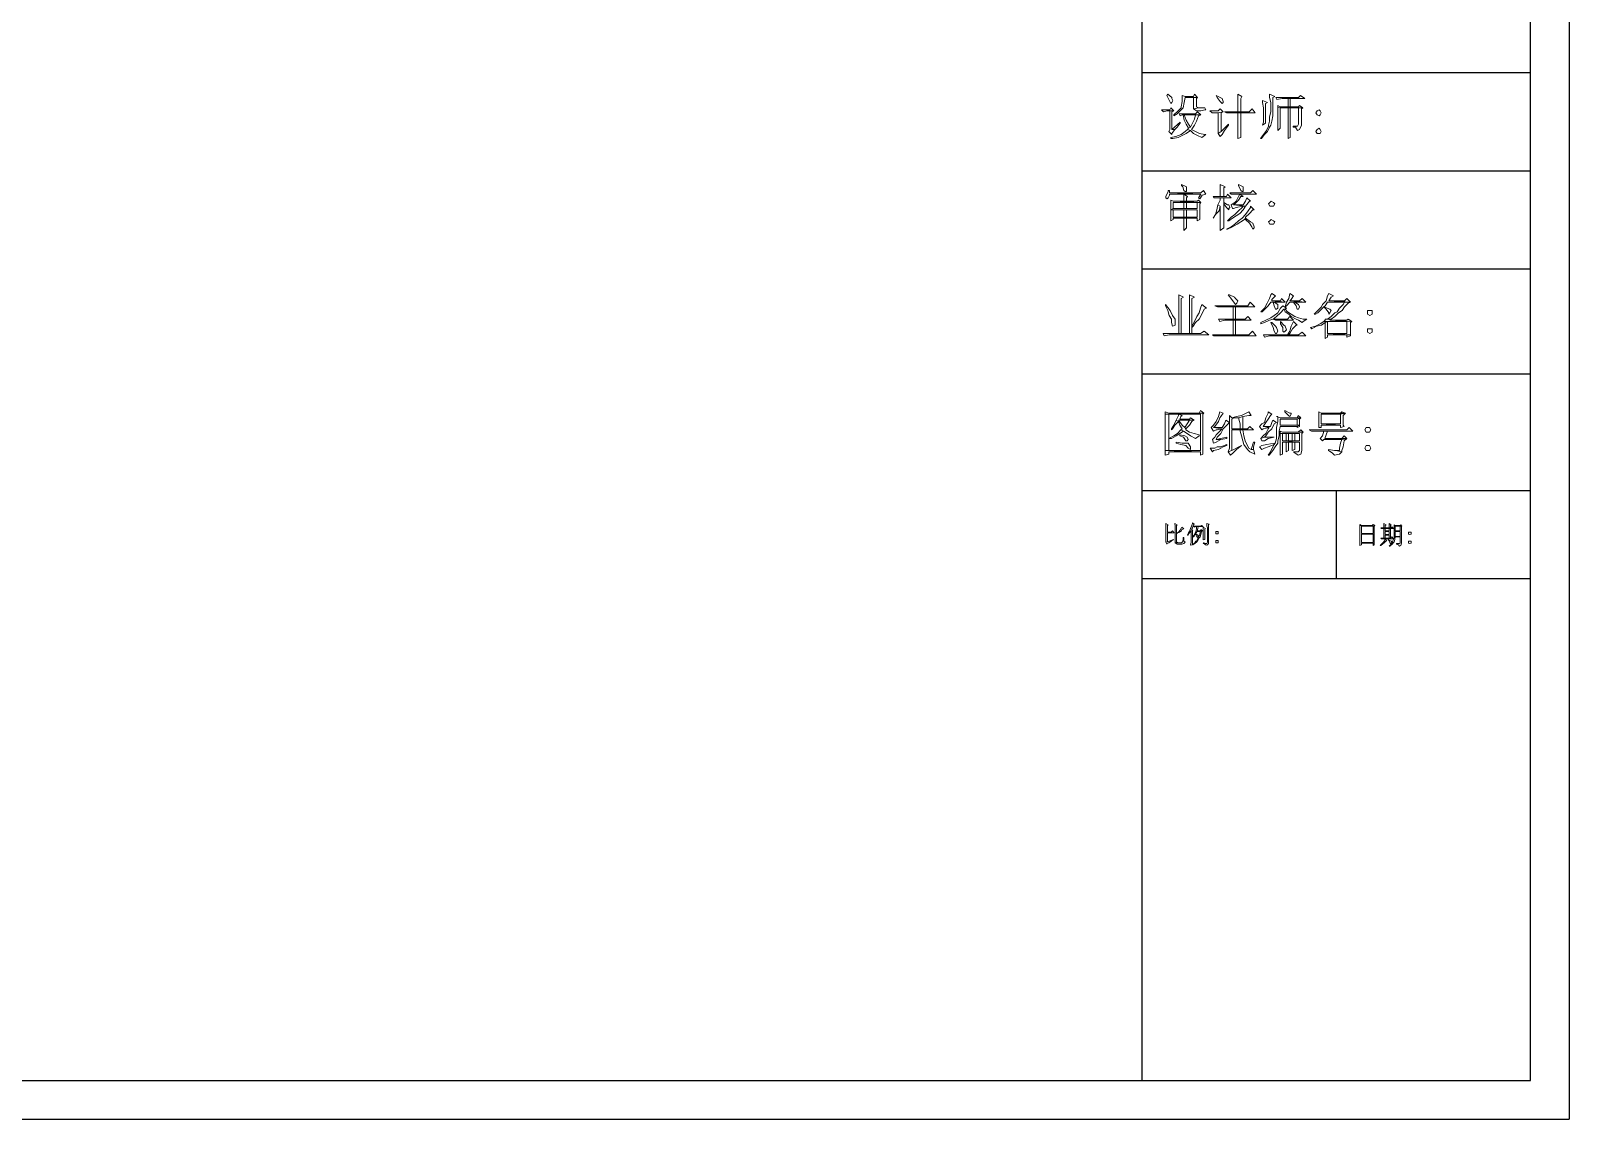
# Model space of a CAD drawing. Header units: inches. Extents: x 0 to 27300, y -27333 to -8027.
# Drawn here: x 13650 to 27300, y -27333 to -17680 of the extents above; entities that cross this region are included whole.
import ezdxf

# ---------------------------------------------------------------- set-up
doc = ezdxf.new("R2010")
doc.units = ezdxf.units.IN
doc.header["$MEASUREMENT"] = 0
doc.layers.get('0').update_dxf_attribs({"lineweight": 13})
doc.layers.add('图框', color=4, linetype='Continuous')

msp = doc.modelspace()

# ---------------------------------------------------------------- linework, layer by layer
at = {"color": 139, "lineweight": 0}
for points in [[(23738, -18243), (23729, -18253), (23738, -18271), (23756, -18307), (23765, -18326), (23775, -18317), (23784, -18298), (23775, -18280), (23775, -18271)], [(23866, -18253), (23866, -18253), (23866, -18298), (23866, -18307), (23857, -18353), (23857, -18362), (23829, -18390), (23793, -18426), (23793, -18435), (23820, -18417), (23848, -18390), (23875, -18362), (23875, -18362), (23884, -18317), (23893, -18271), (23966, -18271), (24003, -18271), (23893, -18262)], [(23975, -18243), (23966, -18262), (23893, -18262), (24003, -18271)], [(24003, -18271), (23966, -18271), (23966, -18362), (23966, -18371), (24012, -18362), (23994, -18353), (23994, -18280)], [(24167, -18253), (24167, -18253), (24176, -18271), (24204, -18307), (24222, -18326), (24231, -18317), (24231, -18307), (24222, -18280), (24204, -18271)], [(24359, -18243), (24359, -18253), (24359, -18289), (24359, -18335), (24359, -18399), (24387, -18399), (24387, -18280), (24396, -18262)], [(24642, -18243), (24642, -18243), (24642, -18271), (24651, -18317), (24651, -18371), (24651, -18399), (24642, -18444), (24642, -18481), (24633, -18518), (24633, -18527), (24615, -18563), (24588, -18600), (24560, -18636), (24560, -18636), (24569, -18636), (24597, -18600), (24624, -18572), (24642, -18536), (24651, -18518), (24661, -18481), (24670, -18435), (24670, -18408), (24670, -18371), (24670, -18326), (24670, -18271), (24688, -18262)], [(24916, -18253), (24898, -18271), (24697, -18271), (24706, -18289), (24752, -18280), (24807, -18280), (24825, -18280), (24953, -18280)], [(24825, -18280), (24807, -18280), (24807, -18353), (24734, -18353), (24825, -18353)], [(23765, -18362), (23756, -18381), (23683, -18381), (23701, -18399), (23729, -18390), (23756, -18390), (23793, -18390)], [(23793, -18390), (23756, -18390), (23756, -18554), (23747, -18572), (23775, -18600), (23775, -18591), (23802, -18554), (23775, -18554), (23775, -18399)], [(24003, -18399), (23985, -18417), (23838, -18417), (23848, -18435), (23866, -18426), (23875, -18426), (23884, -18426), (23985, -18426), (24030, -18426)], [(23884, -18426), (23875, -18426), (23875, -18426), (23884, -18472), (23902, -18508), (23921, -18545), (23939, -18536), (23921, -18508), (23902, -18472)], [(24030, -18426), (23985, -18426), (23975, -18463), (23957, -18499), (23939, -18536), (23921, -18545), (23912, -18554), (23939, -18563), (23966, -18591), (24003, -18609), (24039, -18627), (24039, -18627), (24076, -18600), (24076, -18600), (24067, -18600), (24021, -18591), (23985, -18572), (23948, -18554), (23957, -18545), (23975, -18518), (23994, -18481), (24012, -18435)], [(24049, -18362), (24012, -18362), (23966, -18371), (23994, -18390), (24021, -18390), (24030, -18390), (24067, -18381), (24076, -18381), (24067, -18362)], [(24204, -18371), (24186, -18390), (24112, -18390), (24131, -18408), (24158, -18408), (24186, -18408), (24231, -18399)], [(24231, -18399), (24186, -18408), (24186, -18554), (24186, -18591), (24213, -18572), (24213, -18408)], [(24487, -18371), (24460, -18399), (24387, -18399), (24359, -18399), (24240, -18399), (24259, -18408), (24295, -18408), (24359, -18408), (24387, -18408), (24514, -18408)], [(24387, -18408), (24359, -18408), (24359, -18554), (24359, -18591), (24359, -18636), (24387, -18627), (24387, -18609), (24387, -18563)], [(24578, -18298), (24578, -18317), (24588, -18362), (24588, -18417), (24588, -18444), (24588, -18490), (24578, -18518), (24606, -18499), (24606, -18326), (24624, -18317)], [(24715, -18344), (24715, -18362), (24825, -18353), (24734, -18353)], [(24907, -18344), (24898, -18353), (24825, -18353), (24715, -18362), (24715, -18399), (24715, -18454), (24715, -18481), (24715, -18527), (24715, -18563), (24734, -18545), (24734, -18362), (24807, -18362), (24825, -18362), (24898, -18362), (24935, -18362)], [(24825, -18362), (24807, -18362), (24807, -18563), (24807, -18591), (24807, -18636), (24825, -18627), (24825, -18618), (24825, -18581)], [(24935, -18362), (24898, -18362), (24898, -18508), (24889, -18527), (24852, -18536), (24871, -18536), (24889, -18563), (24907, -18554), (24925, -18518), (24925, -18371)], [(25081, -18381), (25063, -18390), (25053, -18408), (25063, -18426), (25081, -18435), (25090, -18426), (25099, -18408), (25090, -18390)], [(23912, -18554), (23893, -18572), (23857, -18600), (23811, -18618), (23765, -18627), (23765, -18636), (23784, -18636), (23829, -18627), (23866, -18609), (23902, -18591), (23939, -18563)], [(23848, -18490), (23775, -18554), (23802, -18554), (23820, -18536), (23848, -18499)], [(24277, -18508), (24213, -18572), (24186, -18591), (24204, -18618), (24222, -18600), (24240, -18563), (24277, -18518)], [(24852, -18527), (24852, -18536), (24889, -18527)], [(25081, -18545), (25063, -18554), (25053, -18572), (25063, -18591), (25081, -18591), (25090, -18591), (25099, -18572), (25090, -18554)], [(23753, -19096), (23743, -19096), (23743, -19106), (23721, -19149), (23721, -19160), (23732, -19171), (23743, -19160), (23753, -19139), (23753, -19128), (24032, -19128), (23753, -19117)], [(24054, -19096), (24032, -19117), (23753, -19117), (24032, -19128), (24011, -19160), (24022, -19171), (24043, -19139), (24075, -19128)], [(23861, -19042), (23861, -19053), (23871, -19063), (23882, -19096), (23893, -19106), (23904, -19106), (23904, -19085), (23904, -19063)], [(24204, -19042), (24204, -19063), (24204, -19106), (24204, -19149), (24236, -19149), (24236, -19074), (24247, -19063)], [(24494, -19096), (24472, -19117), (24290, -19117), (24301, -19128), (24311, -19128), (24376, -19128), (24376, -19128), (24526, -19128)], [(24365, -19042), (24365, -19042), (24365, -19053), (24387, -19096), (24397, -19106), (24408, -19106), (24408, -19085), (24408, -19074), (24408, -19063)], [(23764, -19181), (23764, -19181), (23764, -19224), (23764, -19267), (23786, -19257), (23786, -19203), (23882, -19203), (24032, -19203), (23786, -19192)], [(24032, -19203), (23882, -19203), (24000, -19203), (24000, -19257), (23904, -19257), (23882, -19257), (23786, -19257), (23764, -19267), (24000, -19267), (24000, -19332), (23904, -19332), (23882, -19342), (24000, -19342), (24000, -19364), (24022, -19353), (24022, -19342), (24022, -19321), (24022, -19278), (24022, -19214)], [(24011, -19181), (24000, -19192), (23904, -19192), (23882, -19192), (23786, -19192), (24032, -19203)], [(23882, -19128), (23882, -19149), (23882, -19192), (23904, -19192), (23904, -19160), (23914, -19149)], [(23882, -19203), (23882, -19257), (23904, -19257), (23904, -19203), (24000, -19203)], [(24268, -19128), (24258, -19149), (24236, -19149), (24204, -19149), (24140, -19149), (24150, -19160), (24172, -19160), (24204, -19160), (24236, -19160), (24301, -19160)], [(24183, -19224), (24172, -19267), (24161, -19310), (24140, -19342), (24140, -19342), (24140, -19342), (24161, -19310), (24193, -19278), (24204, -19235)], [(24236, -19160), (24204, -19160), (24204, -19181), (24183, -19224), (24204, -19235), (24204, -19278), (24204, -19321), (24204, -19364), (24204, -19407), (24204, -19450), (24236, -19428), (24236, -19385), (24236, -19353), (24236, -19214), (24236, -19203)], [(24236, -19203), (24236, -19214), (24236, -19214), (24258, -19246), (24279, -19267), (24279, -19257), (24290, -19246), (24279, -19224), (24268, -19224)], [(24472, -19235), (24472, -19246), (24451, -19278), (24429, -19310), (24397, -19342), (24365, -19364), (24333, -19396), (24301, -19418), (24258, -19439), (24258, -19439), (24268, -19439), (24311, -19418), (24354, -19396), (24387, -19375), (24419, -19353), (24429, -19342), (24429, -19332), (24462, -19300), (24494, -19267), (24505, -19267)], [(24429, -19235), (24408, -19235), (24397, -19246), (24365, -19278), (24333, -19310), (24301, -19332), (24268, -19364), (24279, -19364), (24311, -19342), (24344, -19321), (24376, -19300), (24408, -19267)], [(24376, -19128), (24376, -19128), (24365, -19149), (24344, -19192), (24333, -19203), (24301, -19224), (24311, -19257), (24322, -19257), (24344, -19246), (24408, -19235), (24429, -19235), (24322, -19224), (24333, -19214), (24365, -19181), (24387, -19149), (24408, -19149)], [(24440, -19160), (24429, -19192), (24408, -19224), (24322, -19224), (24429, -19235), (24462, -19192), (24472, -19192)], [(24655, -19192), (24644, -19203), (24633, -19214), (24644, -19235), (24655, -19235), (24676, -19235), (24687, -19214), (24676, -19203)], [(23764, -19267), (23764, -19278), (23764, -19321), (23764, -19364), (23786, -19353), (23786, -19342), (23882, -19342), (23904, -19332), (23786, -19332), (23786, -19267), (23882, -19267), (23904, -19267), (24000, -19267)], [(23904, -19267), (23882, -19267), (23882, -19332), (23786, -19332), (23904, -19332)], [(23882, -19342), (23882, -19364), (23882, -19407), (23882, -19450), (23904, -19428), (23904, -19428), (23904, -19396), (23904, -19342), (24000, -19342)], [(24429, -19342), (24419, -19353), (24429, -19353), (24462, -19385), (24483, -19418), (24494, -19439), (24505, -19428), (24505, -19418), (24494, -19385), (24494, -19385), (24472, -19375)], [(24655, -19353), (24644, -19364), (24633, -19375), (24644, -19396), (24655, -19396), (24676, -19396), (24687, -19375), (24676, -19364)], [(23932, -20021), (23932, -20043), (23932, -20086), (23932, -20365), (23857, -20365), (23835, -20365), (23953, -20365), (23953, -20311), (23953, -20300), (23953, -20054), (23975, -20043)], [(23835, -20021), (23835, -20043), (23835, -20086), (23835, -20365), (23857, -20365), (23857, -20054), (23878, -20043)], [(24286, -20021), (24275, -20021), (24307, -20064), (24329, -20097), (24340, -20107), (24350, -20097), (24361, -20075), (24340, -20054), (24329, -20043)], [(24661, -20011), (24651, -20021), (24640, -20054), (24619, -20097), (24619, -20097), (24597, -20139), (24565, -20172), (24576, -20172), (24586, -20161), (24619, -20129), (24629, -20118), (24651, -20086), (24672, -20086), (24683, -20086), (24780, -20086), (24661, -20075), (24661, -20064), (24694, -20032)], [(24747, -20054), (24737, -20075), (24661, -20075), (24780, -20086)], [(24822, -20011), (24812, -20054), (24790, -20086), (24780, -20129), (24780, -20129), (24790, -20118), (24822, -20086), (24855, -20086), (24865, -20086), (24962, -20086), (24822, -20075), (24833, -20064), (24855, -20032)], [(24930, -20054), (24908, -20075), (24822, -20075), (24962, -20086)], [(25166, -20011), (25155, -20032), (25144, -20075), (25112, -20107), (25101, -20129), (25069, -20161), (25037, -20193), (25048, -20193), (25069, -20182), (25101, -20150), (25123, -20129), (25123, -20129), (25134, -20118), (25155, -20086), (25305, -20086), (25359, -20086), (25166, -20075), (25187, -20043), (25209, -20032)], [(25327, -20054), (25305, -20075), (25166, -20075), (25359, -20086)], [(23717, -20107), (23717, -20118), (23739, -20161), (23749, -20204), (23771, -20236), (23771, -20268), (23781, -20300), (23803, -20290), (23803, -20247), (23803, -20236), (23781, -20204), (23760, -20161)], [(24039, -20107), (24028, -20139), (24018, -20182), (23996, -20215), (23975, -20257), (23953, -20300), (23953, -20311), (23964, -20300), (23985, -20268), (24018, -20236), (24039, -20193), (24061, -20150), (24082, -20139)], [(24468, -20086), (24447, -20118), (24157, -20118), (24179, -20129), (24211, -20129), (24318, -20129), (24340, -20129), (24511, -20129)], [(24340, -20129), (24318, -20129), (24318, -20236), (24340, -20236)], [(24758, -20118), (24737, -20139), (24715, -20182), (24683, -20204), (24683, -20204), (24651, -20225), (24608, -20247), (24565, -20268), (24565, -20279), (24597, -20268), (24640, -20247), (24672, -20236), (24704, -20215), (24737, -20182), (24769, -20150), (24780, -20150), (24790, -20139)], [(24683, -20086), (24672, -20086), (24683, -20118), (24694, -20150), (24704, -20150), (24715, -20139), (24715, -20129), (24715, -20107)], [(24780, -20150), (24769, -20150), (24780, -20172), (24812, -20193), (24833, -20215), (24876, -20236), (24898, -20247), (24930, -20268), (24940, -20257), (24973, -20236), (24973, -20236), (24940, -20236), (24898, -20225), (24865, -20215), (24833, -20193), (24801, -20172)], [(24865, -20086), (24855, -20086), (24876, -20118), (24887, -20150), (24887, -20150), (24898, -20150), (24908, -20129), (24898, -20107)], [(25123, -20129), (25123, -20129), (25144, -20150), (25166, -20182), (25166, -20193), (25177, -20182), (25187, -20161), (25177, -20150)], [(25359, -20086), (25305, -20086), (25295, -20107), (25262, -20139), (25241, -20172), (25219, -20182), (25187, -20215), (25155, -20236), (25187, -20236), (25219, -20215), (25252, -20182), (25284, -20161), (25305, -20129), (25338, -20097)], [(25531, -20161), (25509, -20161), (25509, -20182), (25509, -20193), (25531, -20204), (25552, -20193), (25552, -20182), (25552, -20161)], [(24447, -20215), (24425, -20236), (24340, -20236), (24318, -20236), (24189, -20236), (24200, -20257), (24243, -20247), (24318, -20247), (24340, -20247), (24479, -20247)], [(24340, -20247), (24318, -20247), (24318, -20376), (24340, -20376)], [(24661, -20268), (24651, -20268), (24672, -20311), (24683, -20343), (24694, -20365), (24704, -20365), (24715, -20343), (24704, -20311), (24694, -20300)], [(24822, -20215), (24801, -20236), (24672, -20236), (24694, -20247), (24726, -20247), (24855, -20247)], [(24737, -20257), (24737, -20257), (24737, -20279), (24758, -20311), (24758, -20343), (24769, -20354), (24769, -20354), (24780, -20343), (24790, -20333), (24780, -20300), (24769, -20290)], [(24855, -20257), (24833, -20300), (24822, -20343), (24801, -20376), (24812, -20376), (24822, -20365), (24844, -20322), (24876, -20290), (24887, -20290)], [(25123, -20257), (25091, -20279), (25048, -20300), (25005, -20311), (25016, -20322), (25016, -20322), (25059, -20300), (25101, -20290), (25134, -20268), (25155, -20257), (25327, -20257)], [(25134, -20236), (25134, -20247), (25123, -20257), (25327, -20257), (25327, -20365), (25155, -20365), (25359, -20376), (25359, -20333), (25359, -20268), (25370, -20257), (25177, -20247), (25187, -20236), (25155, -20236)], [(25155, -20257), (25134, -20268), (25134, -20322), (25134, -20354), (25134, -20408), (25155, -20397), (25155, -20376), (25327, -20376), (25359, -20376), (25155, -20365)], [(25338, -20236), (25327, -20247), (25177, -20247), (25370, -20257)], [(25531, -20322), (25509, -20322), (25509, -20343), (25509, -20354), (25531, -20365), (25552, -20354), (25552, -20343), (25552, -20322)], [(24061, -20343), (24028, -20365), (23953, -20365), (23835, -20365), (23696, -20365), (23706, -20386), (23749, -20376), (24103, -20376)], [(24490, -20343), (24458, -20376), (24340, -20376), (24318, -20376), (24136, -20376), (24146, -20386), (24189, -20386), (24522, -20386)], [(24930, -20354), (24898, -20376), (24812, -20376), (24801, -20376), (24586, -20376), (24597, -20397), (24597, -20397), (24640, -20386), (24962, -20386)], [(25359, -20376), (25327, -20376), (25327, -20397), (25359, -20386)], [(23716, -21059), (23716, -21080), (24027, -21080), (24027, -21402), (23748, -21402), (23716, -21402), (24027, -21413), (24027, -21445), (24049, -21434), (24049, -21413), (24049, -21370), (24049, -21080), (24059, -21070), (23748, -21070)], [(23716, -21080), (23716, -21123), (23716, -21381), (23716, -21402), (23748, -21402), (23748, -21295), (23770, -21295), (23748, -21295), (23748, -21080), (23834, -21080), (23834, -21080), (24027, -21080)], [(24027, -21048), (24016, -21070), (23748, -21070), (24059, -21070)], [(23812, -21134), (23791, -21177), (23770, -21209), (23770, -21220), (23780, -21209), (23802, -21177), (23834, -21145)], [(23834, -21080), (23834, -21080), (23834, -21091), (23812, -21134), (23812, -21134), (23834, -21145), (23845, -21177), (23866, -21209), (23855, -21220), (23877, -21231), (23909, -21252), (23941, -21273), (23984, -21295), (23984, -21295), (24016, -21273), (24016, -21263), (24016, -21263), (23973, -21252), (23930, -21241), (23898, -21220), (23898, -21209), (23888, -21198), (23866, -21177), (23834, -21134), (23930, -21134), (23973, -21134), (23845, -21123), (23855, -21102), (23866, -21091)], [(23941, -21113), (23930, -21123), (23845, -21123), (23973, -21134)], [(23973, -21134), (23930, -21134), (23909, -21166), (23888, -21198), (23898, -21209), (23930, -21177), (23952, -21145)], [(24199, -21059), (24199, -21059), (24188, -21102), (24167, -21145), (24145, -21177), (24124, -21198), (24145, -21231), (24167, -21220), (24177, -21220), (24220, -21209), (24145, -21198), (24156, -21188), (24188, -21145), (24199, -21113), (24209, -21102), (24231, -21070)], [(24252, -21134), (24242, -21166), (24220, -21198), (24145, -21198), (24220, -21209), (24199, -21231), (24167, -21263), (24156, -21284), (24134, -21306), (24145, -21338), (24167, -21327), (24209, -21306), (24167, -21306), (24177, -21284), (24209, -21252), (24231, -21209), (24263, -21177), (24285, -21155)], [(24285, -21091), (24285, -21134), (24285, -21381), (24274, -21413), (24306, -21402), (24306, -21220), (24381, -21220), (24403, -21220), (24499, -21220), (24306, -21209), (24306, -21123), (24328, -21113), (24306, -21113)], [(24456, -21059), (24435, -21070), (24392, -21091), (24392, -21091), (24349, -21102), (24306, -21113), (24328, -21113), (24370, -21113), (24403, -21102), (24403, -21102), (24456, -21091), (24478, -21091)], [(24403, -21102), (24370, -21113), (24370, -21123), (24381, -21166), (24381, -21209), (24403, -21209), (24403, -21188), (24403, -21145)], [(24628, -21059), (24628, -21070), (24607, -21113), (24596, -21155), (24574, -21166), (24553, -21188), (24574, -21220), (24585, -21209), (24639, -21198), (24585, -21188), (24607, -21155), (24628, -21123), (24649, -21091), (24660, -21080)], [(24671, -21134), (24660, -21155), (24649, -21188), (24585, -21188), (24639, -21198), (24628, -21209), (24607, -21252), (24585, -21273), (24564, -21295), (24596, -21284), (24607, -21273), (24628, -21241), (24660, -21209), (24682, -21166), (24703, -21155)], [(24703, -21102), (24714, -21102), (24714, -21145), (24703, -21198), (24703, -21209), (24703, -21252), (24703, -21295), (24692, -21338), (24682, -21349), (24682, -21349), (24671, -21370), (24649, -21413), (24628, -21445), (24628, -21445), (24639, -21445), (24671, -21402), (24692, -21370), (24714, -21338), (24714, -21316), (24725, -21273), (24725, -21231), (24735, -21188), (24886, -21188), (24907, -21177), (24735, -21177), (24735, -21123), (24886, -21123), (24918, -21113), (24735, -21113)], [(24896, -21091), (24886, -21113), (24735, -21113), (24918, -21113)], [(24918, -21113), (24886, -21123), (24886, -21177), (24735, -21177), (24907, -21177), (24907, -21123)], [(24778, -21048), (24778, -21048), (24778, -21059), (24810, -21091), (24821, -21102), (24821, -21102), (24832, -21080), (24832, -21070), (24821, -21070)], [(25079, -21059), (25079, -21080), (25079, -21134), (25079, -21166), (25079, -21198), (25100, -21198), (25100, -21177), (25272, -21177), (25100, -21166), (25100, -21080), (25272, -21080), (25315, -21070), (25100, -21070)], [(25283, -21059), (25272, -21070), (25100, -21070), (25315, -21070)], [(25315, -21070), (25272, -21080), (25272, -21166), (25100, -21166), (25272, -21177), (25272, -21198), (25304, -21188), (25293, -21177), (25293, -21145), (25293, -21091)], [(23855, -21220), (23823, -21252), (23791, -21273), (23748, -21295), (23770, -21295), (23812, -21273), (23845, -21252), (23877, -21231)], [(23845, -21263), (23845, -21273), (23877, -21284), (23898, -21316), (23909, -21316), (23920, -21306), (23909, -21284), (23888, -21273)], [(24263, -21284), (24167, -21306), (24209, -21306), (24263, -21295)], [(24467, -21188), (24446, -21209), (24403, -21209), (24381, -21209), (24306, -21209), (24499, -21220)], [(24403, -21220), (24381, -21220), (24381, -21231), (24392, -21273), (24403, -21316), (24413, -21349), (24413, -21349), (24446, -21392), (24467, -21413), (24510, -21434), (24510, -21434), (24499, -21392), (24478, -21392), (24456, -21381), (24435, -21338), (24424, -21316), (24413, -21273)], [(24682, -21284), (24596, -21284), (24564, -21295), (24574, -21316), (24596, -21316), (24628, -21295), (24682, -21284)], [(24735, -21231), (24735, -21252), (24789, -21252), (24843, -21252), (24907, -21252), (24907, -21316), (24864, -21316), (24789, -21327), (24907, -21327), (24907, -21402), (24896, -21413), (24896, -21413), (24853, -21413), (24864, -21424), (24896, -21445), (24918, -21434), (24928, -21402), (24928, -21252), (24939, -21241), (24757, -21241)], [(24735, -21252), (24735, -21359), (24735, -21402), (24735, -21445), (24757, -21434), (24757, -21327), (24789, -21327), (24864, -21316), (24810, -21316), (24757, -21316), (24757, -21252), (24789, -21252)], [(24918, -21220), (24896, -21241), (24757, -21241), (24939, -21241)], [(24789, -21252), (24789, -21316), (24757, -21316), (24810, -21316), (24810, -21252), (24843, -21252)], [(24843, -21252), (24843, -21316), (24810, -21316), (24864, -21316), (24864, -21252), (24907, -21252)], [(24907, -21177), (24886, -21188), (24886, -21198), (24907, -21188)], [(25347, -21198), (25326, -21220), (24993, -21220), (25014, -21231), (25025, -21231), (25122, -21231), (25154, -21231), (25379, -21231)], [(25154, -21231), (25122, -21231), (25111, -21273), (25089, -21295), (25111, -21316), (25122, -21306), (25283, -21306), (25326, -21295), (25132, -21295)], [(25304, -21273), (25283, -21295), (25132, -21295), (25326, -21295)], [(25508, -21198), (25497, -21198), (25487, -21220), (25497, -21241), (25508, -21241), (25529, -21241), (25540, -21220), (25529, -21198)], [(23716, -21402), (23716, -21445), (23748, -21434), (23748, -21413), (24027, -21413)], [(23812, -21327), (23812, -21338), (23855, -21349), (23898, -21359), (23920, -21381), (23941, -21392), (23941, -21370), (23920, -21338), (23909, -21338), (23866, -21338)], [(24263, -21349), (24263, -21349), (24209, -21370), (24177, -21370), (24156, -21381), (24113, -21381), (24134, -21413), (24145, -21402), (24188, -21392), (24231, -21370), (24263, -21359)], [(24392, -21359), (24306, -21402), (24274, -21413), (24295, -21445), (24317, -21424), (24349, -21392), (24392, -21359)], [(24499, -21327), (24478, -21392), (24499, -21392), (24499, -21370), (24510, -21327)], [(24682, -21338), (24682, -21338), (24617, -21349), (24574, -21359), (24553, -21370), (24574, -21392), (24596, -21381), (24628, -21370), (24682, -21349), (24682, -21349)], [(24789, -21327), (24789, -21413), (24810, -21402), (24810, -21327), (24843, -21327), (24864, -21327), (24907, -21327)], [(24864, -21327), (24843, -21327), (24843, -21402), (24864, -21392)], [(24853, -21413), (24853, -21413), (24896, -21413)], [(25165, -21392), (25165, -21402), (25197, -21424), (25218, -21445), (25261, -21434), (25283, -21413), (25229, -21402), (25218, -21402)], [(25326, -21295), (25283, -21306), (25272, -21338), (25261, -21381), (25261, -21402), (25229, -21402), (25283, -21413), (25283, -21402), (25293, -21370), (25304, -21316)], [(25508, -21359), (25497, -21359), (25487, -21381), (25497, -21402), (25508, -21402), (25529, -21402), (25540, -21381), (25529, -21359)], [(23720, -22050), (23720, -22061), (23720, -22082), (23720, -22109), (23720, -22206), (23720, -22216), (23736, -22211), (23736, -22131), (23795, -22131), (23736, -22125), (23736, -22066), (23741, -22061)], [(23800, -22050), (23800, -22050), (23805, -22072), (23805, -22093), (23805, -22216), (23805, -22222), (23827, -22222), (23816, -22211), (23816, -22141), (23816, -22136), (23816, -22066), (23821, -22061)], [(23864, -22082), (23859, -22088), (23848, -22109), (23848, -22109), (23832, -22125), (23816, -22136), (23816, -22141), (23821, -22136), (23843, -22125), (23859, -22114), (23864, -22104), (23881, -22098)], [(23956, -22045), (23956, -22050), (23950, -22072), (23940, -22093), (23940, -22093), (23934, -22114), (23923, -22131), (23913, -22152), (23918, -22152), (23918, -22152), (23929, -22136), (23945, -22114), (23956, -22114), (23961, -22109), (23950, -22104), (23950, -22104), (23956, -22088), (23966, -22061), (23972, -22055)], [(24009, -22077), (23993, -22077), (23993, -22077), (23993, -22098), (23988, -22120), (23982, -22131), (23972, -22152), (23961, -22168), (23966, -22168), (23972, -22163), (23982, -22141), (23988, -22141), (23988, -22136), (23999, -22120), (24025, -22120), (24047, -22114), (23999, -22114), (24004, -22093)], [(24036, -22066), (24025, -22072), (23966, -22072), (23977, -22082), (23982, -22077), (23993, -22077), (24009, -22077), (24052, -22077)], [(24031, -22104), (24025, -22114), (23999, -22114), (24047, -22114)], [(24084, -22050), (24084, -22072), (24090, -22088), (24090, -22216), (24084, -22227), (24079, -22227), (24052, -22227), (24068, -22232), (24079, -22243), (24090, -22238), (24100, -22227), (24100, -22061), (24106, -22055)], [(24052, -22082), (24052, -22088), (24052, -22109), (24052, -22157), (24052, -22168), (24052, -22195), (24068, -22190), (24068, -22173), (24068, -22157), (24068, -22098), (24074, -22093)], [(25559, -22057), (25553, -22067), (25457, -22067), (25441, -22067), (25441, -22089), (25441, -22110), (25441, -22132), (25441, -22153), (25441, -22159), (25441, -22180), (25441, -22202), (25441, -22223), (25441, -22245), (25457, -22239), (25457, -22223), (25559, -22223), (25457, -22218), (25457, -22143), (25559, -22143), (25457, -22137), (25457, -22073), (25559, -22073), (25575, -22067)], [(25441, -22057), (25441, -22067), (25457, -22067)], [(25575, -22067), (25559, -22073), (25559, -22137), (25457, -22137), (25559, -22143), (25559, -22218), (25457, -22218), (25559, -22223), (25559, -22245), (25569, -22239), (25569, -22234), (25569, -22212), (25569, -22191), (25569, -22073)], [(25725, -22078), (25720, -22089), (25714, -22089), (25655, -22089), (25628, -22089), (25634, -22094), (25650, -22094), (25655, -22094), (25714, -22094), (25741, -22094)], [(25703, -22051), (25703, -22067), (25703, -22089), (25666, -22089), (25655, -22089), (25714, -22089), (25714, -22067), (25720, -22062)], [(25655, -22051), (25655, -22067), (25655, -22089), (25666, -22089), (25666, -22067), (25677, -22062)], [(25655, -22094), (25655, -22180), (25666, -22180), (25666, -22153), (25703, -22153), (25666, -22148), (25666, -22121), (25703, -22121), (25666, -22116), (25666, -22094), (25703, -22094)], [(25714, -22094), (25655, -22094), (25703, -22094), (25703, -22116), (25666, -22116), (25703, -22121), (25703, -22148), (25666, -22148), (25703, -22153), (25703, -22180), (25714, -22180)], [(25746, -22062), (25746, -22062), (25746, -22078), (25746, -22100), (25746, -22127), (25746, -22153), (25746, -22175), (25741, -22191), (25736, -22202), (25730, -22223), (25720, -22234), (25703, -22250), (25709, -22250), (25709, -22250), (25730, -22234), (25741, -22218), (25746, -22212), (25752, -22191), (25757, -22169), (25800, -22169), (25757, -22164), (25757, -22164), (25757, -22143), (25757, -22121), (25800, -22121), (25757, -22116), (25757, -22073), (25800, -22073), (25816, -22073), (25757, -22067)], [(25805, -22062), (25800, -22067), (25757, -22067), (25816, -22073)], [(25816, -22073), (25800, -22073), (25800, -22116), (25757, -22116), (25800, -22121), (25800, -22164), (25757, -22164), (25800, -22169), (25800, -22223), (25795, -22228), (25768, -22234), (25784, -22239), (25795, -22250), (25805, -22245), (25811, -22223), (25811, -22078)], [(23789, -22190), (23736, -22211), (23720, -22216), (23730, -22232), (23730, -22227), (23746, -22222), (23768, -22206), (23789, -22195)], [(23779, -22114), (23768, -22125), (23736, -22125), (23795, -22131)], [(23881, -22173), (23875, -22173), (23875, -22195), (23870, -22211), (23859, -22222), (23827, -22222), (23805, -22222), (23821, -22232), (23864, -22232), (23881, -22227), (23891, -22216), (23881, -22206), (23881, -22200)], [(23956, -22114), (23945, -22114), (23945, -22206), (23945, -22216), (23940, -22243), (23956, -22238), (23956, -22227), (23956, -22206)], [(24047, -22114), (24025, -22120), (24025, -22131), (24020, -22152), (24009, -22168), (24004, -22184), (23993, -22206), (23988, -22206), (23977, -22222), (23956, -22232), (23961, -22238), (23977, -22227), (23993, -22216), (24004, -22200), (24015, -22179), (24025, -22168), (24031, -22147), (24036, -22120)], [(23988, -22141), (23982, -22141), (23988, -22147), (23993, -22163), (23999, -22173), (24004, -22168), (24004, -22163), (24004, -22152)], [(24058, -22222), (24052, -22227), (24079, -22227)], [(24176, -22120), (24165, -22120), (24165, -22131), (24165, -22141), (24176, -22141), (24186, -22141), (24186, -22131), (24186, -22120)], [(24176, -22200), (24165, -22200), (24165, -22211), (24165, -22222), (24176, -22222), (24186, -22222), (24186, -22211), (24186, -22200)], [(25666, -22186), (25661, -22202), (25650, -22218), (25639, -22228), (25623, -22245), (25628, -22245), (25628, -22245), (25644, -22234), (25661, -22218), (25677, -22202), (25682, -22202)], [(25725, -22169), (25714, -22180), (25714, -22180), (25703, -22180), (25666, -22180), (25655, -22180), (25628, -22180), (25634, -22186), (25644, -22186), (25741, -22186)], [(25693, -22191), (25693, -22191), (25703, -22202), (25709, -22218), (25714, -22228), (25720, -22223), (25725, -22212), (25720, -22207), (25714, -22202)], [(25768, -22228), (25768, -22234), (25795, -22228), (25789, -22228)], [(25886, -22127), (25875, -22127), (25875, -22137), (25875, -22143), (25886, -22148), (25897, -22143), (25897, -22137), (25897, -22127)], [(25886, -22207), (25875, -22207), (25875, -22218), (25875, -22223), (25886, -22228), (25897, -22223), (25897, -22218), (25897, -22207)]]:
    msp.add_lwpolyline(points, close=True, dxfattribs=at)
at = {"layer": '图框', "linetype": 'Continuous'}
for p, q in [((27300, -8027), (27300, -27333)), ((23508, -8372), (23508, -26988)), ((26955, -26988), (26955, -8372)), ((23508, -18051), (26955, -18051)), ((23508, -18922), (26955, -18922)), ((23508, -19792), (26955, -19792)), ((23508, -20723), (26955, -20723)), ((23508, -21757), (26955, -21757)), ((25232, -21757), (25232, -22538)), ((23508, -22538), (26955, -22538)), ((345, -26988), (26955, -26988)), ((0, -27333), (27300, -27333))]:
    msp.add_line(p, q, dxfattribs=at)

doc.saveas('drawing.dxf')
